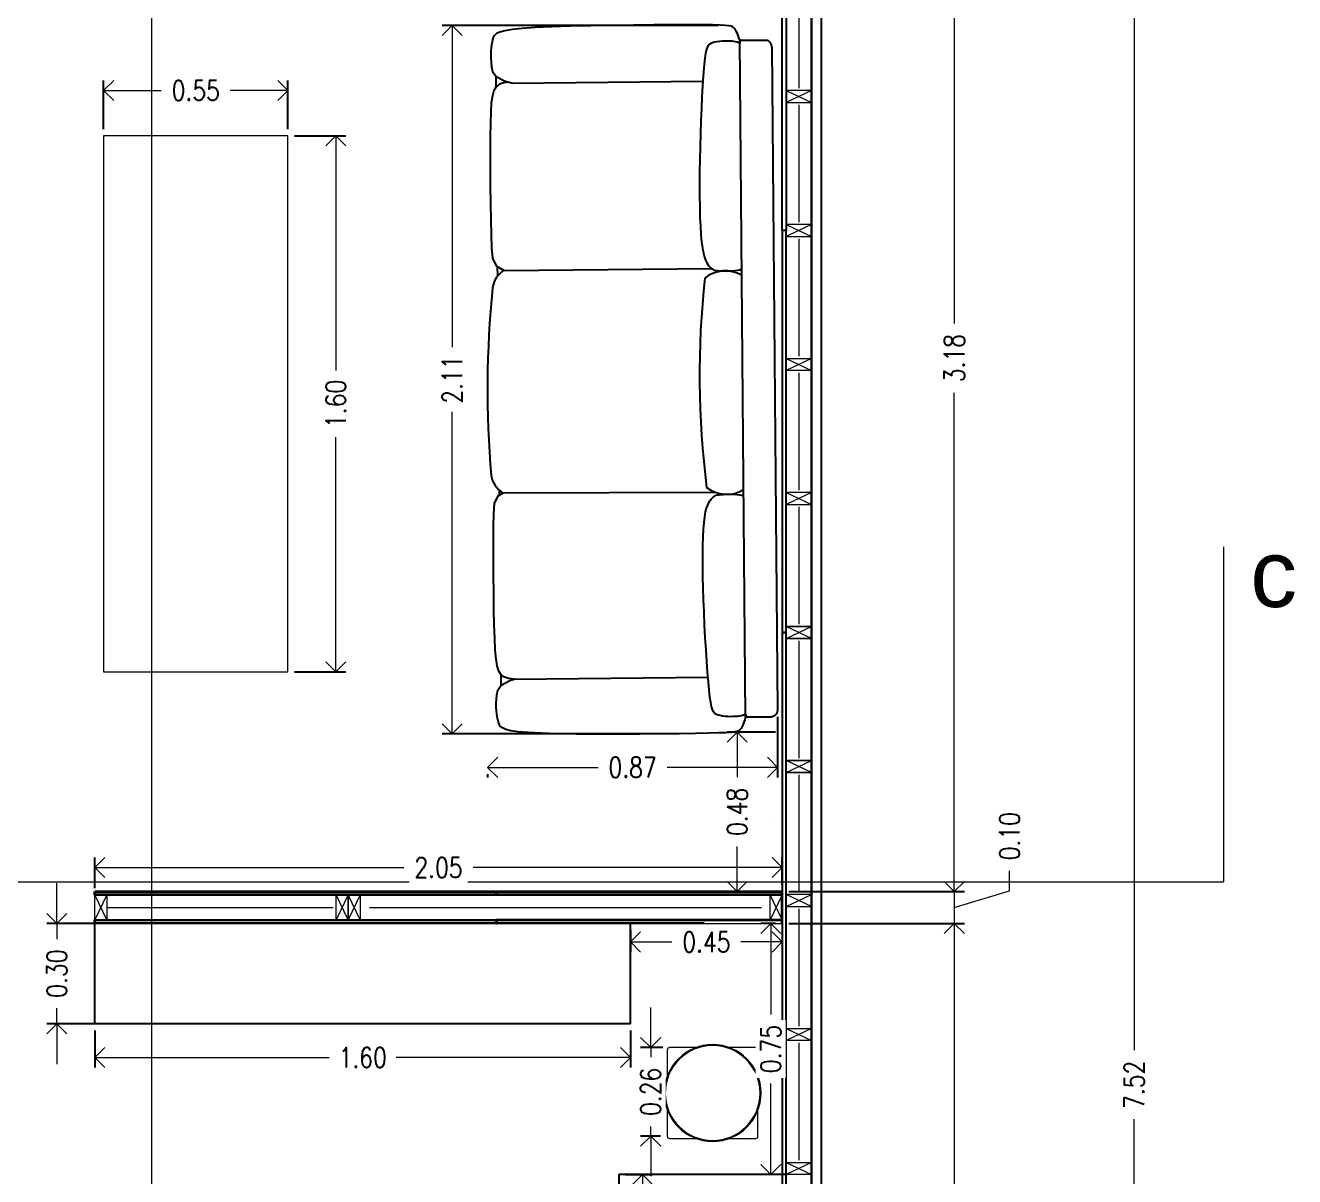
# Model space of a CAD drawing. Header units: inches. Extents: x -102.5 to -49.9, y 36.2 to 69.9.
# Drawn here: x -88.702 to -84.912, y 64.576 to 68.013 of the extents above; entities that cross this region are included whole.
import ezdxf

# ---------------------------------------------------------------- set-up
doc = ezdxf.new("R2010")
doc.units = ezdxf.units.IN
doc.header["$MEASUREMENT"] = 0
doc.layers.get('DEFPOINTS').update_dxf_attribs({"color": 210})
for name, color, linetype, lineweight in [('A-ANNO-DIMS', 3, 'Continuous', 18), ('A-DETL-MCUT', 4, 'Continuous', 25), ('A-ELEV-MBE1', 7, 'Continuous', 35), ('A-ELEV-MBE2', 4, 'Continuous', 25), ('A-FURN', 8, 'Continuous', 18), ('A-SECT-MCUT', 7, 'Continuous', 35), ('A-WALL-PATT', 8, 'Continuous', 18), ('A-WALL-STUD', 3, 'Continuous', 18), ('arredi', 7, 'Continuous', 20)]:
    doc.layers.add(name, color=color, linetype=linetype, lineweight=lineweight)
doc.styles.add('E-ROMANS', font='romans.shx', dxfattribs={"width": 0.8})
doc.styles.get("Standard").update_dxf_attribs({"font": 'Arial.ttf'})
doc.dimstyles.new('Fabio1', dxfattribs={"dimscale": 0.001, "dimtxt": 60, "dimasz": 60, "dimexe": 30, "dimexo": 20, "dimgap": 30, "dimtad": 0, "dimzin": 0, "dimdsep": 46, "dimtxsty": 'E-ROMANS', "dimblk": 'OPEN90', "dimcen": 90, "dimclrd": 3, "dimclre": 3, "dimclrt": 3, "dimadec": 0, "dimazin": 0, "dimtfac": 1, "dimtmove": 1, "dimatfit": 3, "dimldrblk": 'OPEN90', "dimfxl": 1, "dimtfill": 1, "dimtolj": 1, "dimtzin": 0, "dimlwd": -1, "dimarcsym": 0})

# ---------------------------------------------------------------- blocks, each defined once
blk = doc.blocks.new('A$C575A698E')
at = {"color": 7}
for p, q in [((-37.41, 30.15), (-37.41, 92.18)), ((28.98, 29.28), (29.29, 92.5)), ((-93.32, 33.13), (-93.41, 89.99)), ((84.64, 32.14), (84.47, 89.99)), ((-95.51, 28.14), (-92.02, 28.14)), ((-38.59, 28.14), (-35.67, 28.14)), ((28.15, 28.14), (29.65, 28.14)), ((83.07, 28.14), (86.56, 28.14))]:
    blk.add_line(p, q, dxfattribs=at)
for points in [[(-103.32, 110.7, 0.351951), (-105.5, 109.06)], [(94.38, 110.7, -0.351951), (96.56, 109.06)]]:
    blk.add_lwpolyline(points, format="xyb", dxfattribs=at)
for points in [[(-103.46, 110.7), (94.51, 110.7)], [(96.56, 109.06), (96.56, 101.09), (-105.5, 101.09)], [(-105.5, 101.87), (-105.5, 109.06)], [(96.56, 101.87), (96.56, 109.06)], [(-105.5, 101.09), (-106.29, 100.87), (-106.97, 100.64), (-107.56, 100.42), (-108.05, 100.2), (-108.47, 99.97), (-108.82, 99.74), (-109.11, 99.5), (-109.36, 99.26), (-109.56, 98.98), (-109.73, 98.57), (-109.87, 97.9), (-109.98, 96.83), (-110.07, 95.25), (-110.14, 93.02), (-110.2, 90.01), (-110.24, 86.11), (-110.27, 81.24), (-110.28, 75.6), (-110.28, 69.45), (-110.25, 63.05), (-110.19, 56.65), (-110.1, 50.51), (-109.97, 44.89), (-109.79, 40.05), (-109.56, 36.17), (-109.28, 33.21), (-108.95, 31.03), (-108.55, 29.49), (-108.1, 28.48), (-107.58, 27.87), (-106.99, 27.53), (-106.33, 27.32), (-105.61, 27.15), (-104.8, 27), (-103.92, 26.87), (-102.96, 26.78), (-101.91, 26.73), (-100.76, 26.73), (-99.53, 26.78), (-98.2, 26.9), (-96.78, 27.2), (-95.34, 28.26), (-93.95, 30.79), (-93.32, 33.13)], [(-104.65, 101.09), (-104.67, 101.06), (-104.72, 100.95), (-104.79, 100.78), (-104.88, 100.52), (-104.98, 100.19), (-105.08, 99.79), (-105.17, 99.3), (-105.24, 98.72), (-105.29, 98.07), (-105.31, 97.35), (-105.3, 96.59), (-105.27, 95.81), (-105.2, 95.04), (-105.1, 94.29), (-104.97, 93.59), (-104.8, 92.97), (-104.59, 92.43), (-104.28, 91.98), (-103.82, 91.6), (-103.16, 91.27), (-102.24, 90.99), (-101, 90.75), (-99.39, 90.52), (-97.36, 90.31), (-94.86, 90.1), (-91.96, 89.89), (-88.72, 89.68), (-85.21, 89.48), (-81.51, 89.3), (-77.69, 89.14), (-73.82, 88.99), (-69.97, 88.88), (-66.22, 88.79), (-62.59, 88.73), (-59.13, 88.71), (-55.86, 88.73), (-52.82, 88.78), (-50.04, 88.88), (-47.56, 89.02), (-45.4, 89.21), (-43.59, 89.45), (-42.1, 89.72), (-40.89, 90.03), (-39.93, 90.36), (-39.18, 90.7), (-38.61, 91.05), (-38.16, 91.39), (-37.82, 91.71), (-37.54, 92.01), (-37.32, 92.31), (-37.14, 92.62), (-37, 92.95), (-36.89, 93.34), (-36.82, 93.79), (-36.76, 94.32), (-36.72, 94.95), (-36.69, 95.7), (-36.67, 96.52), (-36.68, 97.4), (-36.71, 98.27), (-36.77, 99.11), (-36.88, 99.88), (-37.03, 100.54), (-37.23, 101.05)], [(95.71, 101.09), (95.73, 101.06), (95.78, 100.95), (95.85, 100.78), (95.94, 100.52), (96.04, 100.19), (96.13, 99.79), (96.22, 99.3), (96.29, 98.72), (96.34, 98.07), (96.36, 97.35), (96.36, 96.59), (96.32, 95.81), (96.26, 95.04), (96.16, 94.29), (96.03, 93.59), (95.86, 92.97), (95.64, 92.43), (95.33, 91.98), (94.88, 91.6), (94.21, 91.27), (93.29, 90.99), (92.06, 90.75), (90.45, 90.52), (88.41, 90.31), (85.92, 90.1), (83.02, 89.89), (79.79, 89.68), (76.31, 89.48), (72.65, 89.3), (68.9, 89.14), (65.12, 88.99), (61.4, 88.88), (57.8, 88.79), (54.35, 88.73), (51.08, 88.71), (48.02, 88.73), (45.19, 88.78), (42.6, 88.88), (40.3, 89.02), (38.29, 89.21), (36.6, 89.45), (35.2, 89.72), (34.06, 90.03), (33.15, 90.36), (32.43, 90.7), (31.86, 91.05), (31.43, 91.39), (31.08, 91.71), (30.81, 92.01), (30.58, 92.31), (30.4, 92.62), (30.26, 92.95), (30.16, 93.34), (30.08, 93.79), (30.02, 94.32), (29.98, 94.95), (29.95, 95.7), (29.94, 96.52), (29.94, 97.4), (29.97, 98.27), (30.04, 99.11), (30.14, 99.88), (30.29, 100.54), (30.49, 101.05)], [(96.56, 101.09), (97.35, 100.87), (98.03, 100.64), (98.61, 100.42), (99.11, 100.2), (99.53, 99.97), (99.88, 99.74), (100.17, 99.5), (100.41, 99.26), (100.62, 98.98), (100.79, 98.57), (100.93, 97.9), (101.04, 96.83), (101.13, 95.25), (101.2, 93.02), (101.25, 90.01), (101.29, 86.11), (101.32, 81.24), (101.34, 75.6), (101.33, 69.45), (101.31, 63.05), (101.25, 56.65), (101.16, 50.51), (101.03, 44.89), (100.85, 40.05), (100.62, 36.17), (100.34, 33.21), (100, 31.03), (99.61, 29.49), (99.15, 28.48), (98.63, 27.87), (98.05, 27.53), (97.39, 27.32), (96.66, 27.15), (95.86, 27), (94.98, 26.87), (94.01, 26.78), (92.96, 26.73), (91.82, 26.73), (90.59, 26.78), (89.25, 26.9), (87.83, 27.2), (86.39, 28.26), (85, 30.79), (84.64, 32.14)], [(-93.58, 32.14), (-93.4, 30.51), (-92.97, 29.24), (-92.24, 28.28), (-91.12, 27.57), (-89.55, 27.09), (-87.45, 26.76), (-84.75, 26.56), (-81.37, 26.44), (-77.29, 26.34), (-72.65, 26.28), (-67.66, 26.24), (-62.51, 26.22), (-57.39, 26.24), (-52.5, 26.28), (-48.04, 26.34), (-44.19, 26.44), (-41.11, 26.7), (-38.77, 27.84), (-37.41, 30.15)], [(84.64, 32.14), (84.45, 30.51), (84.03, 29.24), (83.29, 28.28), (82.18, 27.57), (80.6, 27.09), (78.5, 26.76), (75.8, 26.56), (72.42, 26.44), (68.34, 26.34), (63.71, 26.28), (58.72, 26.24), (53.57, 26.22), (48.45, 26.24), (43.56, 26.28), (39.09, 26.34), (35.25, 26.44), (32.17, 26.7), (29.82, 27.84), (28.98, 29.28)]]:
    blk.add_lwpolyline(points, dxfattribs=at)
for centre, radius, start, end in [((-104.62, 101.98), 0.889, 187.3549, 267.8922), ((-26.9, 96.1), 9.81, 149.3922, 218.0575), ((20.17, 96.1), 9.81, 321.9425, 30.6078), ((95.67, 101.98), 0.889, 272.1078, 352.6451), ((-3.37, 355.74), 267.51, 263.2896, 276.7104), ((-31.26, 33.72), 7.11, 210.1907, 262.5592), ((0.41, 325.75), 300.86, 263.7799, 274.4488), ((22.83, 32.86), 7.11, 277.4408, 329.8093)]:
    blk.add_arc(centre, radius, start, end, dxfattribs=at)
blk = doc.blocks.new('_Open90')
at = {"color": 0, "linetype": 'ByBlock', "lineweight": -2}
for p, q in [((0, 0), (-1, 0)), ((-0.5, 0.5), (0, 0)), ((0, 0), (-0.5, -0.5))]:
    blk.add_line(p, q, dxfattribs=at)
blk = doc.blocks.new('*D1245')
at = {"layer": 'A-ANNO-DIMS', "color": 3, "lineweight": -2, "transparency": 16777216}
for p, q in [((-88.4684, 67.7029), (-88.4684, 67.8483)), ((-87.9184, 67.7029), (-87.9184, 67.8483))]:
    blk.add_line(p, q, dxfattribs=at)
at = {"layer": 'A-ANNO-DIMS', "color": 3, "transparency": 16777216}
for p, q in [((-88.4084, 67.8183), (-88.2965, 67.8183)), ((-87.9784, 67.8183), (-88.0902, 67.8183))]:
    blk.add_line(p, q, dxfattribs=at)
at = {"layer": 'DEFPOINTS', "color": 0, "transparency": 16777216}
for p in [(-87.9184, 67.8183), (-88.4684, 67.6829), (-87.9184, 67.6829)]:
    blk.add_point(p, dxfattribs=at)
at = {"layer": 'A-ANNO-DIMS', "color": 3, "transparency": 16777216, "xscale": 0.06, "yscale": 0.06, "zscale": 0.06, "rotation": 180}
blk.add_blockref('_Open90', (-88.4684, 67.8183), dxfattribs=at)
at = {"layer": 'A-ANNO-DIMS', "color": 3, "transparency": 16777216, "xscale": 0.06, "yscale": 0.06, "zscale": 0.06}
blk.add_blockref('_Open90', (-87.9184, 67.8183), dxfattribs=at)
at = {"layer": 'A-ANNO-DIMS', "color": 3, "transparency": 16777216, "insert": (-88.1934, 67.8183), "char_height": 0.06, "attachment_point": 5, "style": 'E-ROMANS', "bg_fill": 3, "box_fill_scale": 1.25, "bg_fill_color": 256, "bg_fill_true_color": 13158600, "bg_fill_transparency": 0}
blk.add_mtext('\\A1;0.55', dxfattribs=at)
blk = doc.blocks.new('*D1246')
at = {"layer": 'A-ANNO-DIMS', "color": 3, "lineweight": -2, "transparency": 16777216}
for p, q in [((-87.8984, 67.6829), (-87.7451, 67.6829)), ((-87.8984, 66.0829), (-87.7451, 66.0829))]:
    blk.add_line(p, q, dxfattribs=at)
at = {"layer": 'A-ANNO-DIMS', "color": 3, "transparency": 16777216}
for p, q in [((-87.7751, 67.6229), (-87.7751, 66.9827)), ((-87.7751, 66.1429), (-87.7751, 66.7832))]:
    blk.add_line(p, q, dxfattribs=at)
at = {"layer": 'DEFPOINTS', "color": 0, "transparency": 16777216}
for p in [(-87.9184, 67.6829), (-87.9184, 66.0829), (-87.7751, 66.0829)]:
    blk.add_point(p, dxfattribs=at)
at = {"layer": 'A-ANNO-DIMS', "color": 3, "transparency": 16777216, "xscale": 0.06, "yscale": 0.06, "zscale": 0.06}
for p, rotation in [((-87.7751, 67.6829), 90), ((-87.7751, 66.0829), 270)]:
    blk.add_blockref('_Open90', p, dxfattribs=dict(at, rotation=rotation))
at = {"layer": 'A-ANNO-DIMS', "color": 3, "transparency": 16777216, "insert": (-87.7751, 66.8829), "char_height": 0.06, "attachment_point": 5, "rotation": 90, "style": 'E-ROMANS', "bg_fill": 3, "box_fill_scale": 1.25, "bg_fill_color": 256, "bg_fill_true_color": 13158600, "bg_fill_transparency": 0}
blk.add_mtext('\\A1;1.60', dxfattribs=at)
blk = doc.blocks.new('*D1240')
at = {"layer": 'A-ANNO-DIMS', "color": 3, "lineweight": -2, "transparency": 16777216}
for p, q in [((-86.6321, 68.0126), (-87.4578, 68.0126)), ((-86.7701, 65.8983), (-87.4578, 65.8983))]:
    blk.add_line(p, q, dxfattribs=at)
at = {"layer": 'A-ANNO-DIMS', "color": 3, "transparency": 16777216}
for p, q in [((-87.4278, 67.9526), (-87.4278, 67.0517)), ((-87.4278, 65.9583), (-87.4278, 66.8592))]:
    blk.add_line(p, q, dxfattribs=at)
at = {"layer": 'DEFPOINTS', "color": 0, "transparency": 16777216}
for p in [(-86.6121, 68.0126), (-87.4278, 65.8983), (-86.7501, 65.8983)]:
    blk.add_point(p, dxfattribs=at)
at = {"layer": 'A-ANNO-DIMS', "color": 3, "transparency": 16777216, "xscale": 0.06, "yscale": 0.06, "zscale": 0.06}
for p, rotation in [((-87.4278, 68.0126), 90), ((-87.4278, 65.8983), 270)]:
    blk.add_blockref('_Open90', p, dxfattribs=dict(at, rotation=rotation))
at = {"layer": 'A-ANNO-DIMS', "color": 3, "transparency": 16777216, "insert": (-87.4278, 66.9554), "char_height": 0.06, "attachment_point": 5, "rotation": 90, "style": 'E-ROMANS', "bg_fill": 3, "box_fill_scale": 1.25, "bg_fill_color": 256, "bg_fill_true_color": 13158600, "bg_fill_transparency": 0}
blk.add_mtext('\\A1;2.11', dxfattribs=at)
blk = doc.blocks.new('*D1241')
at = {"layer": 'A-ANNO-DIMS', "color": 3, "lineweight": -2, "transparency": 16777216}
for p, q in [((-86.4561, 65.9489), (-86.4561, 65.7679)), ((-87.3219, 65.7779), (-87.3219, 65.7679))]:
    blk.add_line(p, q, dxfattribs=at)
at = {"layer": 'A-ANNO-DIMS', "color": 3, "transparency": 16777216}
for p, q in [((-87.2619, 65.7979), (-86.9922, 65.7979)), ((-86.5161, 65.7979), (-86.7859, 65.7979))]:
    blk.add_line(p, q, dxfattribs=at)
at = {"layer": 'DEFPOINTS', "color": 0, "transparency": 16777216}
for p in [(-86.4561, 65.9689), (-87.3219, 65.7979), (-87.3219, 65.7979)]:
    blk.add_point(p, dxfattribs=at)
at = {"layer": 'A-ANNO-DIMS', "color": 3, "transparency": 16777216, "xscale": 0.06, "yscale": 0.06, "zscale": 0.06, "rotation": 180}
blk.add_blockref('_Open90', (-87.3219, 65.7979), dxfattribs=at)
at = {"layer": 'A-ANNO-DIMS', "color": 3, "transparency": 16777216, "xscale": 0.06, "yscale": 0.06, "zscale": 0.06}
blk.add_blockref('_Open90', (-86.4561, 65.7979), dxfattribs=at)
at = {"layer": 'A-ANNO-DIMS', "color": 3, "transparency": 16777216, "insert": (-86.889, 65.7979), "char_height": 0.06, "attachment_point": 5, "style": 'E-ROMANS', "bg_fill": 3, "box_fill_scale": 1.25, "bg_fill_color": 256, "bg_fill_true_color": 13158600, "bg_fill_transparency": 0}
blk.add_mtext('\\A1;0.87', dxfattribs=at)
blk = doc.blocks.new('*D1242')
at = {"layer": 'A-ANNO-DIMS', "color": 3, "lineweight": -2, "transparency": 16777216}
for p, q in [((-88.495, 65.4373), (-88.495, 65.5288)), ((-86.4423, 65.4474), (-86.4423, 65.5288))]:
    blk.add_line(p, q, dxfattribs=at)
at = {"layer": 'A-ANNO-DIMS', "color": 3, "transparency": 16777216}
for p, q in [((-88.435, 65.4988), (-87.5718, 65.4988)), ((-86.5023, 65.4988), (-87.3655, 65.4988))]:
    blk.add_line(p, q, dxfattribs=at)
at = {"layer": 'DEFPOINTS', "color": 0, "transparency": 16777216}
for p in [(-88.495, 65.4988), (-88.495, 65.4173), (-86.4423, 65.4274)]:
    blk.add_point(p, dxfattribs=at)
at = {"layer": 'A-ANNO-DIMS', "color": 3, "transparency": 16777216, "xscale": 0.06, "yscale": 0.06, "zscale": 0.06, "rotation": 180}
blk.add_blockref('_Open90', (-88.495, 65.4988), dxfattribs=at)
at = {"layer": 'A-ANNO-DIMS', "color": 3, "transparency": 16777216, "xscale": 0.06, "yscale": 0.06, "zscale": 0.06}
blk.add_blockref('_Open90', (-86.4423, 65.4988), dxfattribs=at)
at = {"layer": 'A-ANNO-DIMS', "color": 3, "transparency": 16777216, "insert": (-87.4686, 65.4988), "char_height": 0.06, "attachment_point": 5, "style": 'E-ROMANS', "bg_fill": 3, "box_fill_scale": 1.25, "bg_fill_color": 256, "bg_fill_true_color": 13158600, "bg_fill_transparency": 0}
blk.add_mtext('\\A1;2.05', dxfattribs=at)
blk = doc.blocks.new('*D1231')
at = {"layer": 'A-ANNO-DIMS', "color": 3, "lineweight": -2, "transparency": 16777216}
for p, q in [((-86.4623, 65.9028), (-86.6068, 65.9028)), ((-86.4623, 65.4274), (-86.6068, 65.4274))]:
    blk.add_line(p, q, dxfattribs=at)
at = {"layer": 'A-ANNO-DIMS', "color": 3, "transparency": 16777216}
for p, q in [((-86.5768, 65.8428), (-86.5768, 65.7682)), ((-86.5768, 65.4874), (-86.5768, 65.5619))]:
    blk.add_line(p, q, dxfattribs=at)
at = {"layer": 'DEFPOINTS', "color": 0, "transparency": 16777216}
for p in [(-86.5768, 65.9028), (-86.4423, 65.9028), (-86.4423, 65.4274)]:
    blk.add_point(p, dxfattribs=at)
at = {"layer": 'A-ANNO-DIMS', "color": 3, "transparency": 16777216, "xscale": 0.06, "yscale": 0.06, "zscale": 0.06}
for p, rotation in [((-86.5768, 65.9028), 90), ((-86.5768, 65.4274), 270)]:
    blk.add_blockref('_Open90', p, dxfattribs=dict(at, rotation=rotation))
at = {"layer": 'A-ANNO-DIMS', "color": 3, "transparency": 16777216, "insert": (-86.5768, 65.6651), "char_height": 0.06, "attachment_point": 5, "rotation": 90, "style": 'E-ROMANS', "bg_fill": 3, "box_fill_scale": 1.25, "bg_fill_color": 256, "bg_fill_true_color": 13158600, "bg_fill_transparency": 0}
blk.add_mtext('\\A1;0.48', dxfattribs=at)
blk = doc.blocks.new('*D1232')
at = {"layer": 'A-ANNO-DIMS', "color": 3, "transparency": 16777216}
for p, q in [((-88.6081, 65.3922), (-88.6081, 65.4522)), ((-88.6081, 65.3322), (-88.6081, 65.2853)), ((-88.6081, 65.0321), (-88.6081, 65.079)), ((-88.6081, 64.9721), (-88.6081, 64.9121))]:
    blk.add_line(p, q, dxfattribs=at)
at = {"layer": 'A-ANNO-DIMS', "color": 3, "lineweight": -2, "transparency": 16777216}
for p, q in [((-86.915, 65.3322), (-88.6381, 65.3322)), ((-86.915, 65.0321), (-88.6381, 65.0321))]:
    blk.add_line(p, q, dxfattribs=at)
at = {"layer": 'DEFPOINTS', "color": 0, "transparency": 16777216}
for p in [(-86.895, 65.3322), (-88.6081, 65.0321), (-86.895, 65.0321)]:
    blk.add_point(p, dxfattribs=at)
at = {"layer": 'A-ANNO-DIMS', "color": 3, "transparency": 16777216, "xscale": 0.06, "yscale": 0.06, "zscale": 0.06}
for p, rotation in [((-88.6081, 65.3322), 270), ((-88.6081, 65.0321), 90)]:
    blk.add_blockref('_Open90', p, dxfattribs=dict(at, rotation=rotation))
at = {"layer": 'A-ANNO-DIMS', "color": 3, "transparency": 16777216, "insert": (-88.6081, 65.1822), "char_height": 0.06, "attachment_point": 5, "rotation": 90, "style": 'E-ROMANS', "bg_fill": 3, "box_fill_scale": 1.25, "bg_fill_color": 256, "bg_fill_true_color": 13158600, "bg_fill_transparency": 0}
blk.add_mtext('\\A1;0.30', dxfattribs=at)
blk = doc.blocks.new('*D1233')
at = {"layer": 'A-ANNO-DIMS', "color": 3, "lineweight": -2, "transparency": 16777216}
for p, q in [((-88.495, 65.0121), (-88.495, 64.9018)), ((-86.895, 65.0121), (-86.895, 64.9018))]:
    blk.add_line(p, q, dxfattribs=at)
at = {"layer": 'A-ANNO-DIMS', "color": 3, "transparency": 16777216}
for p, q in [((-88.435, 64.9318), (-87.7947, 64.9318)), ((-86.955, 64.9318), (-87.5953, 64.9318))]:
    blk.add_line(p, q, dxfattribs=at)
at = {"layer": 'DEFPOINTS', "color": 0, "transparency": 16777216}
for p in [(-88.495, 65.0321), (-86.895, 65.0321), (-86.895, 64.9318)]:
    blk.add_point(p, dxfattribs=at)
at = {"layer": 'A-ANNO-DIMS', "color": 3, "transparency": 16777216, "xscale": 0.06, "yscale": 0.06, "zscale": 0.06, "rotation": 180}
blk.add_blockref('_Open90', (-88.495, 64.9318), dxfattribs=at)
at = {"layer": 'A-ANNO-DIMS', "color": 3, "transparency": 16777216, "xscale": 0.06, "yscale": 0.06, "zscale": 0.06}
blk.add_blockref('_Open90', (-86.895, 64.9318), dxfattribs=at)
at = {"layer": 'A-ANNO-DIMS', "color": 3, "transparency": 16777216, "insert": (-87.695, 64.9318), "char_height": 0.06, "attachment_point": 5, "style": 'E-ROMANS', "bg_fill": 3, "box_fill_scale": 1.25, "bg_fill_color": 256, "bg_fill_true_color": 13158600, "bg_fill_transparency": 0}
blk.add_mtext('\\A1;1.60', dxfattribs=at)
blk = doc.blocks.new('*D1234')
at = {"layer": 'A-ANNO-DIMS', "color": 3, "lineweight": -2, "transparency": 16777216}
for p, q in [((-86.895, 65.3122), (-86.895, 65.2467)), ((-86.4423, 65.3121), (-86.4423, 65.2467))]:
    blk.add_line(p, q, dxfattribs=at)
at = {"layer": 'A-ANNO-DIMS', "color": 3, "transparency": 16777216}
for p, q in [((-86.835, 65.2767), (-86.7718, 65.2767)), ((-86.5023, 65.2767), (-86.5655, 65.2767))]:
    blk.add_line(p, q, dxfattribs=at)
at = {"layer": 'DEFPOINTS', "color": 0, "transparency": 16777216}
for p in [(-86.895, 65.3322), (-86.4423, 65.3321), (-86.4423, 65.2767)]:
    blk.add_point(p, dxfattribs=at)
at = {"layer": 'A-ANNO-DIMS', "color": 3, "transparency": 16777216, "xscale": 0.06, "yscale": 0.06, "zscale": 0.06, "rotation": 180}
blk.add_blockref('_Open90', (-86.895, 65.2767), dxfattribs=at)
at = {"layer": 'A-ANNO-DIMS', "color": 3, "transparency": 16777216, "xscale": 0.06, "yscale": 0.06, "zscale": 0.06}
blk.add_blockref('_Open90', (-86.4423, 65.2767), dxfattribs=at)
at = {"layer": 'A-ANNO-DIMS', "color": 3, "transparency": 16777216, "insert": (-86.6686, 65.2767), "char_height": 0.06, "attachment_point": 5, "style": 'E-ROMANS', "bg_fill": 3, "box_fill_scale": 1.25, "bg_fill_color": 256, "bg_fill_true_color": 13158600, "bg_fill_transparency": 0}
blk.add_mtext('\\A1;0.45', dxfattribs=at)
blk = doc.blocks.new('*D1235')
at = {"layer": 'A-ANNO-DIMS', "color": 3, "lineweight": -2, "transparency": 16777216}
for p, q in [((-86.4623, 65.3321), (-86.5066, 65.3321)), ((-86.4503, 64.5825), (-86.5066, 64.5825))]:
    blk.add_line(p, q, dxfattribs=at)
at = {"layer": 'A-ANNO-DIMS', "color": 3, "transparency": 16777216}
for p, q in [((-86.4766, 65.2721), (-86.4766, 65.0605)), ((-86.4766, 64.6425), (-86.4766, 64.8542))]:
    blk.add_line(p, q, dxfattribs=at)
at = {"layer": 'DEFPOINTS', "color": 0, "transparency": 16777216}
for p in [(-86.4423, 65.3321), (-86.4766, 64.5825), (-86.4303, 64.5825)]:
    blk.add_point(p, dxfattribs=at)
at = {"layer": 'A-ANNO-DIMS', "color": 3, "transparency": 16777216, "xscale": 0.06, "yscale": 0.06, "zscale": 0.06}
for p, rotation in [((-86.4766, 65.3321), 90), ((-86.4766, 64.5825), 270)]:
    blk.add_blockref('_Open90', p, dxfattribs=dict(at, rotation=rotation))
at = {"layer": 'A-ANNO-DIMS', "color": 3, "transparency": 16777216, "insert": (-86.4766, 64.9573), "char_height": 0.06, "attachment_point": 5, "rotation": 90, "style": 'E-ROMANS', "bg_fill": 3, "box_fill_scale": 1.25, "bg_fill_color": 256, "bg_fill_true_color": 13158600, "bg_fill_transparency": 0}
blk.add_mtext('\\A1;0.75', dxfattribs=at)
blk = doc.blocks.new('*D1236')
at = {"layer": 'A-ANNO-DIMS', "color": 3, "transparency": 16777216}
for p, q in [((-86.835, 65.0214), (-86.835, 65.0814)), ((-86.835, 64.9614), (-86.835, 64.9325)), ((-86.835, 64.6973), (-86.835, 64.7262)), ((-86.835, 64.6373), (-86.835, 64.5773))]:
    blk.add_line(p, q, dxfattribs=at)
at = {"layer": 'A-ANNO-DIMS', "color": 3, "lineweight": -2, "transparency": 16777216}
for p, q in [((-86.7986, 64.9614), (-86.865, 64.9614)), ((-86.8054, 64.6973), (-86.865, 64.6973))]:
    blk.add_line(p, q, dxfattribs=at)
at = {"layer": 'DEFPOINTS', "color": 0, "transparency": 16777216}
for p in [(-86.7786, 64.9614), (-86.835, 64.6973), (-86.7854, 64.6973)]:
    blk.add_point(p, dxfattribs=at)
at = {"layer": 'A-ANNO-DIMS', "color": 3, "transparency": 16777216, "xscale": 0.06, "yscale": 0.06, "zscale": 0.06}
for p, rotation in [((-86.835, 64.9614), 270), ((-86.835, 64.6973), 90)]:
    blk.add_blockref('_Open90', p, dxfattribs=dict(at, rotation=rotation))
at = {"layer": 'A-ANNO-DIMS', "color": 3, "transparency": 16777216, "insert": (-86.835, 64.8293), "char_height": 0.06, "attachment_point": 5, "rotation": 90, "style": 'E-ROMANS', "bg_fill": 3, "box_fill_scale": 1.25, "bg_fill_color": 256, "bg_fill_true_color": 13158600, "bg_fill_transparency": 0}
blk.add_mtext('\\A1;0.26', dxfattribs=at)
blk = doc.blocks.new('*D1222')
at = {"layer": 'A-ANNO-DIMS', "color": 3, "lineweight": -2, "transparency": 16777216}
for p, q in [((-86.9103, 64.5825), (-86.8294, 64.5825)), ((-86.9103, 63.5325), (-86.8294, 63.5325))]:
    blk.add_line(p, q, dxfattribs=at)
at = {"layer": 'A-ANNO-DIMS', "color": 3, "transparency": 16777216}
for p, q in [((-86.8594, 64.5225), (-86.8594, 64.1572)), ((-86.8594, 63.5925), (-86.8594, 63.9578))]:
    blk.add_line(p, q, dxfattribs=at)
at = {"layer": 'DEFPOINTS', "color": 0, "transparency": 16777216}
for p in [(-86.9303, 64.5825), (-86.9303, 63.5325), (-86.8594, 63.5325)]:
    blk.add_point(p, dxfattribs=at)
at = {"layer": 'A-ANNO-DIMS', "color": 3, "transparency": 16777216, "xscale": 0.06, "yscale": 0.06, "zscale": 0.06}
for p, rotation in [((-86.8594, 64.5825), 90), ((-86.8594, 63.5325), 270)]:
    blk.add_blockref('_Open90', p, dxfattribs=dict(at, rotation=rotation))
at = {"layer": 'A-ANNO-DIMS', "color": 3, "transparency": 16777216, "insert": (-86.8594, 64.0575), "char_height": 0.06, "attachment_point": 5, "rotation": 90, "style": 'E-ROMANS', "bg_fill": 3, "box_fill_scale": 1.25, "bg_fill_color": 256, "bg_fill_true_color": 13158600, "bg_fill_transparency": 0}
blk.add_mtext('\\A1;1.05', dxfattribs=at)
blk = doc.blocks.new('*D1178')
at = {"layer": 'A-ANNO-DIMS', "color": 3, "lineweight": -2, "transparency": 16777216}
for p, q in [((-86.4223, 65.3321), (-85.8984, 65.3321)), ((-86.4223, 61.0895), (-85.8984, 61.0895))]:
    blk.add_line(p, q, dxfattribs=at)
at = {"layer": 'A-ANNO-DIMS', "color": 3, "transparency": 16777216}
for p, q in [((-85.9284, 65.2721), (-85.9284, 63.3151)), ((-85.9284, 61.1495), (-85.9284, 63.1065))]:
    blk.add_line(p, q, dxfattribs=at)
at = {"layer": 'DEFPOINTS', "color": 0, "transparency": 16777216}
for p in [(-86.4423, 65.3321), (-86.4423, 61.0895), (-85.9284, 61.0895)]:
    blk.add_point(p, dxfattribs=at)
at = {"layer": 'A-ANNO-DIMS', "color": 3, "transparency": 16777216, "xscale": 0.06, "yscale": 0.06, "zscale": 0.06}
for p, rotation in [((-85.9284, 65.3321), 90), ((-85.9284, 61.0895), 270)]:
    blk.add_blockref('_Open90', p, dxfattribs=dict(at, rotation=rotation))
at = {"layer": 'A-ANNO-DIMS', "color": 3, "transparency": 16777216, "insert": (-85.9284, 63.2108), "char_height": 0.06, "attachment_point": 5, "rotation": 90, "style": 'E-ROMANS', "bg_fill": 3, "box_fill_scale": 1.25, "bg_fill_color": 256, "bg_fill_true_color": 13158600, "bg_fill_transparency": 0}
blk.add_mtext('\\A1;4.24', dxfattribs=at)
blk = doc.blocks.new('*D1179')
at = {"layer": 'A-ANNO-DIMS', "color": 3, "transparency": 16777216}
for p, q in [((-85.9284, 65.4874), (-85.9284, 65.5474)), ((-85.7634, 65.4292), (-85.7634, 65.4892)), ((-85.9284, 65.3797), (-85.7634, 65.4292)), ((-85.9284, 65.4274), (-85.9284, 65.3321)), ((-85.9284, 65.4274), (-85.9284, 65.3321)), ((-85.9284, 65.2721), (-85.9284, 65.2121))]:
    blk.add_line(p, q, dxfattribs=at)
at = {"layer": 'A-ANNO-DIMS', "color": 3, "lineweight": -2, "transparency": 16777216}
for p, q in [((-86.4223, 65.4274), (-85.8984, 65.4274)), ((-86.4223, 65.3321), (-85.8984, 65.3321))]:
    blk.add_line(p, q, dxfattribs=at)
at = {"layer": 'DEFPOINTS', "color": 0, "transparency": 16777216}
for p in [(-86.4423, 65.4274), (-86.4423, 65.3321), (-85.9284, 65.3321)]:
    blk.add_point(p, dxfattribs=at)
at = {"layer": 'A-ANNO-DIMS', "color": 3, "transparency": 16777216, "xscale": 0.06, "yscale": 0.06, "zscale": 0.06}
for p, rotation in [((-85.9284, 65.4274), 270), ((-85.9284, 65.3321), 90)]:
    blk.add_blockref('_Open90', p, dxfattribs=dict(at, rotation=rotation))
at = {"layer": 'A-ANNO-DIMS', "color": 3, "transparency": 16777216, "insert": (-85.7634, 65.5924), "char_height": 0.06, "attachment_point": 5, "rotation": 90, "style": 'E-ROMANS', "bg_fill": 3, "box_fill_scale": 1.25, "bg_fill_color": 256, "bg_fill_true_color": 13158600, "bg_fill_transparency": 0}
blk.add_mtext('\\A1;0.10', dxfattribs=at)
blk = doc.blocks.new('*D1180')
at = {"layer": 'A-ANNO-DIMS', "color": 3, "lineweight": -2, "transparency": 16777216}
for p, q in [((-86.3353, 68.6116), (-85.8984, 68.6116)), ((-86.3052, 65.4274), (-85.8984, 65.4274))]:
    blk.add_line(p, q, dxfattribs=at)
at = {"layer": 'A-ANNO-DIMS', "color": 3, "transparency": 16777216}
for p, q in [((-85.9284, 68.5516), (-85.9284, 67.1226)), ((-85.9284, 65.4874), (-85.9284, 66.9163))]:
    blk.add_line(p, q, dxfattribs=at)
at = {"layer": 'DEFPOINTS', "color": 0, "transparency": 16777216}
for p in [(-86.3553, 68.6116), (-86.3252, 65.4274), (-85.9284, 65.4274)]:
    blk.add_point(p, dxfattribs=at)
at = {"layer": 'A-ANNO-DIMS', "color": 3, "transparency": 16777216, "xscale": 0.06, "yscale": 0.06, "zscale": 0.06}
for p, rotation in [((-85.9284, 68.6116), 90), ((-85.9284, 65.4274), 270)]:
    blk.add_blockref('_Open90', p, dxfattribs=dict(at, rotation=rotation))
at = {"layer": 'A-ANNO-DIMS', "color": 3, "transparency": 16777216, "insert": (-85.9284, 67.0195), "char_height": 0.06, "attachment_point": 5, "rotation": 90, "style": 'E-ROMANS', "bg_fill": 3, "box_fill_scale": 1.25, "bg_fill_color": 256, "bg_fill_true_color": 13158600, "bg_fill_transparency": 0}
blk.add_mtext('\\A1;3.18', dxfattribs=at)
blk = doc.blocks.new('*D1176')
at = {"layer": 'A-ANNO-DIMS', "color": 3, "lineweight": -2, "transparency": 16777216}
for p, q in [((-85.8784, 68.6116), (-85.3613, 68.6116)), ((-85.8784, 61.0895), (-85.3613, 61.0895))]:
    blk.add_line(p, q, dxfattribs=at)
at = {"layer": 'A-ANNO-DIMS', "color": 3, "transparency": 16777216}
for p, q in [((-85.3913, 68.5516), (-85.3913, 64.9537)), ((-85.3913, 61.1495), (-85.3913, 64.7474))]:
    blk.add_line(p, q, dxfattribs=at)
at = {"layer": 'DEFPOINTS', "color": 0, "transparency": 16777216}
for p in [(-85.8984, 68.6116), (-85.8984, 61.0895), (-85.3913, 61.0895)]:
    blk.add_point(p, dxfattribs=at)
at = {"layer": 'A-ANNO-DIMS', "color": 3, "transparency": 16777216, "xscale": 0.06, "yscale": 0.06, "zscale": 0.06}
for p, rotation in [((-85.3913, 68.6116), 90), ((-85.3913, 61.0895), 270)]:
    blk.add_blockref('_Open90', p, dxfattribs=dict(at, rotation=rotation))
at = {"layer": 'A-ANNO-DIMS', "color": 3, "transparency": 16777216, "insert": (-85.3913, 64.8505), "char_height": 0.06, "attachment_point": 5, "rotation": 90, "style": 'E-ROMANS', "bg_fill": 3, "box_fill_scale": 1.25, "bg_fill_color": 256, "bg_fill_true_color": 13158600, "bg_fill_transparency": 0}
blk.add_mtext('\\A1;7.52', dxfattribs=at)
blk = doc.blocks.new('*D1160')
at = {"layer": 'A-ANNO-DIMS', "color": 3, "lineweight": -2, "transparency": 16777216}
for p, q in [((-92.6352, 68.5915), (-92.6352, 60.7622)), ((-86.3553, 68.5916), (-86.3553, 60.7622))]:
    blk.add_line(p, q, dxfattribs=at)
at = {"layer": 'A-ANNO-DIMS', "color": 3, "transparency": 16777216}
for p, q in [((-92.5752, 60.7922), (-89.5972, 60.7922)), ((-86.4153, 60.7922), (-89.3932, 60.7922))]:
    blk.add_line(p, q, dxfattribs=at)
at = {"layer": 'DEFPOINTS', "color": 0, "transparency": 16777216}
for p in [(-92.6352, 68.6115), (-86.3553, 68.6116), (-86.3553, 60.7922)]:
    blk.add_point(p, dxfattribs=at)
at = {"layer": 'A-ANNO-DIMS', "color": 3, "transparency": 16777216, "xscale": 0.06, "yscale": 0.06, "zscale": 0.06, "rotation": 180}
blk.add_blockref('_Open90', (-92.6352, 60.7922), dxfattribs=at)
at = {"layer": 'A-ANNO-DIMS', "color": 3, "transparency": 16777216, "xscale": 0.06, "yscale": 0.06, "zscale": 0.06}
blk.add_blockref('_Open90', (-86.3553, 60.7922), dxfattribs=at)
at = {"layer": 'A-ANNO-DIMS', "color": 3, "transparency": 16777216, "insert": (-89.4952, 60.7922), "char_height": 0.06, "attachment_point": 5, "style": 'E-ROMANS', "bg_fill": 3, "box_fill_scale": 1.25, "bg_fill_color": 256, "bg_fill_true_color": 13158600, "bg_fill_transparency": 0}
blk.add_mtext('\\A1;6.28', dxfattribs=at)

msp = doc.modelspace()

# ---------------------------------------------------------------- linework, layer by layer
for p, q in [((-88.495, 65.0321), (-88.495, 65.3321)), ((-86.895, 65.0321), (-86.895, 65.3322)), ((-86.4423, 65.3321), (-86.4423, 65.0321)), ((-86.895, 65.0321), (-88.495, 65.0321)), ((-86.4303, 64.5825), (-86.9303, 64.5825)), ((-86.9303, 64.5825), (-86.9303, 63.5325))]:
    msp.add_line(p, q)
at = {"layer": 'A-DETL-MCUT'}
for points in [[(-86.4423, 67.4005), (-86.4423, 68.6005), (-86.4303, 68.6005), (-86.4303, 67.4005)], [(-86.4303, 66.2005), (-86.4303, 67.4005), (-86.4423, 67.4005), (-86.4423, 66.2005)], [(-86.4303, 65.0005), (-86.4303, 66.2005), (-86.4423, 66.2005), (-86.4423, 65.0005)], [(-86.4303, 63.8005), (-86.4303, 65.0005), (-86.4423, 65.0005), (-86.4423, 63.8005)]]:
    msp.add_lwpolyline(points, close=True, dxfattribs=at)
at = {"layer": 'A-ELEV-MBE1'}
for q in [(-86.4423, 65.4274), (-86.4423, 65.3321), (-86.4423, 65.3321)]:
    msp.add_line((-86.4423, 65.3321), q, dxfattribs=at)
at = {"layer": 'A-ELEV-MBE2'}
for p, q in [((-86.3252, 61.1005), (-86.3252, 68.6116)), ((-86.3552, 61.1485), (-86.3553, 68.5525)), ((-86.3252, 61.1485), (-86.3252, 68.5525))]:
    msp.add_line(p, q, dxfattribs=at)
at = {"layer": 'A-FURN'}
msp.add_line((-87.775, 65.3323), (-86.4423, 65.3321), dxfattribs=at)
at = {"layer": 'A-SECT-MCUT'}
for points in [[(-88.495, 65.4273), (-87.295, 65.4273), (-87.295, 65.4173), (-88.495, 65.4173)], [(-88.495, 65.3424), (-87.295, 65.3423), (-87.295, 65.3323), (-88.495, 65.3324)]]:
    msp.add_lwpolyline(points, close=True, dxfattribs=at)
for points in [[(-86.4423, 65.4174), (-87.295, 65.4174), (-87.295, 65.4274), (-86.4423, 65.4274)], [(-86.675, 65.3324), (-87.295, 65.3323), (-87.295, 65.3424), (-86.4423, 65.3424)]]:
    msp.add_lwpolyline(points, dxfattribs=at)
at = {"layer": 'A-WALL-PATT', "ltscale": 0.1}
for p, q in [((-86.3927, 68.1755), (-86.3927, 67.8255)), ((-86.3927, 67.7755), (-86.3928, 67.4255)), ((-86.3928, 67.3755), (-86.3928, 67.0255)), ((-86.3928, 66.9755), (-86.3928, 66.6255)), ((-86.3928, 66.5755), (-86.3928, 66.2255)), ((-86.3928, 66.1755), (-86.3928, 65.8255)), ((-86.3928, 65.7755), (-86.3928, 65.4254)), ((-88.459, 65.3799), (-87.7828, 65.3799)), ((-87.6749, 65.3799), (-86.5043, 65.3799)), ((-86.3928, 65.3754), (-86.3928, 65.0255)), ((-86.3927, 64.9755), (-86.3928, 64.6255))]:
    msp.add_line(p, q, dxfattribs=at)
at = {"layer": 'A-WALL-STUD'}
for p, q in [((-86.3553, 67.8185), (-86.4303, 67.7825)), ((-86.4303, 67.8185), (-86.3553, 67.7825)), ((-86.3552, 67.8185), (-86.4302, 67.7825)), ((-86.4302, 67.8185), (-86.3552, 67.7825)), ((-86.3553, 67.4185), (-86.4303, 67.3825)), ((-86.4303, 67.4185), (-86.3553, 67.3825)), ((-86.4303, 67.0185), (-86.3553, 66.9825)), ((-86.3553, 67.0185), (-86.4303, 66.9825)), ((-86.3553, 66.6185), (-86.4303, 66.5825)), ((-86.4303, 66.6185), (-86.3553, 66.5825)), ((-86.3553, 66.1825), (-86.4303, 66.2185)), ((-86.4303, 66.1825), (-86.3553, 66.2185)), ((-86.4303, 66.1825), (-86.3553, 66.2185)), ((-86.3553, 66.1825), (-86.4303, 66.2185)), ((-86.3553, 65.7825), (-86.4303, 65.8185)), ((-86.4303, 65.7825), (-86.3553, 65.8185)), ((-86.4303, 65.7825), (-86.3553, 65.8185)), ((-86.3553, 65.7825), (-86.4303, 65.8185)), ((-88.459, 65.4174), (-88.495, 65.3424)), ((-88.459, 65.3424), (-88.495, 65.4174)), ((-87.7384, 65.4174), (-87.7744, 65.3424)), ((-87.7384, 65.3424), (-87.7744, 65.4174)), ((-87.7024, 65.4174), (-87.7384, 65.3424)), ((-87.7024, 65.3424), (-87.7384, 65.4174)), ((-86.4423, 65.4174), (-86.4783, 65.3424)), ((-86.4423, 65.3424), (-86.4783, 65.4174)), ((-86.4303, 65.3824), (-86.3553, 65.4184)), ((-86.3553, 65.3824), (-86.4303, 65.4184)), ((-86.4303, 65.0185), (-86.3553, 64.9825)), ((-86.3553, 65.0185), (-86.4303, 64.9825)), ((-86.4303, 64.6185), (-86.3553, 64.5825)), ((-86.3553, 64.6185), (-86.4303, 64.5825))]:
    msp.add_line(p, q, dxfattribs=at)
for points in [[(-86.3553, 67.8185), (-86.4303, 67.8185), (-86.4303, 67.7825), (-86.3553, 67.7825)], [(-86.3552, 67.8185), (-86.4302, 67.8185), (-86.4302, 67.7825), (-86.3552, 67.7825)], [(-86.3553, 67.4185), (-86.4303, 67.4185), (-86.4303, 67.3825), (-86.3553, 67.3825)], [(-86.4303, 67.0185), (-86.3553, 67.0185), (-86.3553, 66.9825), (-86.4303, 66.9825)], [(-86.3553, 66.6185), (-86.4303, 66.6185), (-86.4303, 66.5825), (-86.3553, 66.5825)], [(-86.3553, 66.1825), (-86.4303, 66.1825), (-86.4303, 66.2185), (-86.3553, 66.2185)], [(-86.4303, 66.1825), (-86.3553, 66.1825), (-86.3553, 66.2185), (-86.4303, 66.2185)], [(-86.3553, 65.7825), (-86.4303, 65.7825), (-86.4303, 65.8185), (-86.3553, 65.8185)], [(-86.4303, 65.7825), (-86.3553, 65.7825), (-86.3553, 65.8185), (-86.4303, 65.8185)], [(-88.459, 65.4174), (-88.459, 65.3424), (-88.495, 65.3424), (-88.495, 65.4174)], [(-87.7384, 65.4174), (-87.7384, 65.3424), (-87.7744, 65.3424), (-87.7744, 65.4174)], [(-87.7024, 65.4174), (-87.7024, 65.3424), (-87.7384, 65.3424), (-87.7384, 65.4174)], [(-86.4423, 65.4174), (-86.4423, 65.3424), (-86.4783, 65.3424), (-86.4783, 65.4174)], [(-86.4303, 65.3824), (-86.3553, 65.3824), (-86.3553, 65.4184), (-86.4303, 65.4184)], [(-86.4303, 65.0185), (-86.3553, 65.0185), (-86.3553, 64.9825), (-86.4303, 64.9825)], [(-86.4303, 64.6185), (-86.3553, 64.6185), (-86.3553, 64.5825), (-86.4303, 64.5825)]]:
    msp.add_lwpolyline(points, close=True, dxfattribs=at)
at = {"layer": 'arredi'}
for p, q in [((-88.3252, 69.5885), (-88.3252, 59.9125)), ((-85.1252, 66.4558), (-85.1252, 65.4558)), ((-86.4735, 65.6415), (-86.4735, 65.6415)), ((-93.9833, 65.4558), (-85.1252, 65.4558)), ((-86.6973, 64.9614), (-86.7786, 64.9614)), ((-86.5213, 64.9614), (-86.6027, 64.9614)), ((-86.7854, 64.9546), (-86.7854, 64.8762)), ((-86.5146, 64.8762), (-86.5146, 64.9546)), ((-86.7854, 64.7757), (-86.7854, 64.6973)), ((-86.5146, 64.6973), (-86.5146, 64.7757)), ((-86.7786, 64.6905), (-86.6973, 64.6905)), ((-86.6027, 64.6905), (-86.5213, 64.6905))]:
    msp.add_line(p, q, dxfattribs=at)
msp.add_lwpolyline([(-88.4684, 67.6829), (-88.4684, 66.0829), (-87.9184, 66.0829), (-87.9184, 67.6829), (-88.4684, 67.6829)], dxfattribs=at)
for centre, radius, start, end in [((-86.65, 64.8259), 0.1444, 0, 180), ((-86.65, 64.8259), 0.1416, 0, 180), ((-86.65, 64.8259), 0.1416, 0, 180), ((-86.7786, 64.9546), 0.00677, 90, 180), ((-86.5213, 64.9546), 0.00677, 0, 90), ((-86.65, 64.8259), 0.1444, 180, 0), ((-86.65, 64.8259), 0.1416, 180, 0), ((-86.65, 64.8259), 0.1416, 180, 0), ((-86.7786, 64.6973), 0.00677, 180, 270), ((-86.5213, 64.6973), 0.00677, 270, 0)]:
    msp.add_arc(centre, radius, start, end, dxfattribs=at)

# ---------------------------------------------------------------- block references
at = {"color": 7, "xscale": 0.009999999999999967, "yscale": 0.009999999999999967, "zscale": 0.009999999999999967, "rotation": 270.4866212364234}
msp.add_blockref('A$C575A698E', (-87.5711, 66.9046), dxfattribs=at)

# ---------------------------------------------------------------- texts
at = {"insert": (-85.0447, 66.4766), "char_height": 0.2, "attachment_point": 1}
msp.add_mtext_dynamic_manual_height_columns('c', width=0.544378, gutter_width=1, heights=[0], dxfattribs=at)

# ---------------------------------------------------------------- next in the draw order: dimensions: what is measured, and where the dimension line sits
at = {"layer": 'A-ANNO-DIMS'}
dim = msp.add_linear_dim(base=(-87.4278, 65.8983), p1=(-86.6121, 68.0126), p2=(-86.7501, 65.8983), angle=90, dimstyle='Fabio1', dxfattribs=at)
dim.commit()
dim.dimension.update_dxf_attribs({"geometry": '*D1240', "text_midpoint": (-87.4278, 66.9554)})
for base, p1, p2, picture, middle in [((-87.9184, 67.8183), (-88.4684, 67.6829), (-87.9184, 67.6829), '*D1245', (-88.1934, 67.8183)), ((-88.495, 65.4988), (-86.4423, 65.4274), (-88.495, 65.4173), '*D1242', (-87.4686, 65.4988))]:
    dim = msp.add_linear_dim(base=base, p1=p1, p2=p2, dimstyle='Fabio1', dxfattribs=at)
    dim.commit()
    dim.dimension.update_dxf_attribs({"geometry": picture, "text_midpoint": middle})

# ---------------------------------------------------------------- next in the draw order: dimensions: what is measured, and where the dimension line sits
for base, p1, p2, picture, middle in [((-87.7751, 66.0829), (-87.9184, 67.6829), (-87.9184, 66.0829), '*D1246', (-87.7751, 66.8829)), ((-88.6081, 65.0321), (-86.895, 65.3322), (-86.895, 65.0321), '*D1232', (-88.6081, 65.1822))]:
    dim = msp.add_linear_dim(base=base, p1=p1, p2=p2, angle=90, dimstyle='Fabio1', dxfattribs=at)
    dim.commit()
    dim.dimension.update_dxf_attribs({"geometry": picture, "text_midpoint": middle})
dim = msp.add_linear_dim(base=(-87.3219, 65.7979), p1=(-86.4561, 65.9689), p2=(-87.3219, 65.7979), dimstyle='Fabio1', dxfattribs=at)
dim.commit()
dim.dimension.update_dxf_attribs({"geometry": '*D1241', "text_midpoint": (-86.889, 65.7979)})

# ---------------------------------------------------------------- next in the draw order: dimensions: what is measured, and where the dimension line sits
dim = msp.add_linear_dim(base=(-86.5768, 65.9028), p1=(-86.4423, 65.4274), p2=(-86.4423, 65.9028), angle=90, dimstyle='Fabio1', dxfattribs=at)
dim.commit()
dim.dimension.update_dxf_attribs({"geometry": '*D1231', "text_midpoint": (-86.5768, 65.6651)})
for base, p1, p2, picture, middle in [((-86.4423, 65.2767), (-86.895, 65.3322), (-86.4423, 65.3321), '*D1234', (-86.6686, 65.2767)), ((-86.895, 64.9318), (-88.495, 65.0321), (-86.895, 65.0321), '*D1233', (-87.695, 64.9318))]:
    dim = msp.add_linear_dim(base=base, p1=p1, p2=p2, dimstyle='Fabio1', dxfattribs=at)
    dim.commit()
    dim.dimension.update_dxf_attribs({"geometry": picture, "text_midpoint": middle})

# ---------------------------------------------------------------- next in the draw order: dimensions: what is measured, and where the dimension line sits
for base, p1, p2, picture, middle in [((-86.4766, 64.5825), (-86.4423, 65.3321), (-86.4303, 64.5825), '*D1235', (-86.4766, 64.9573)), ((-86.835, 64.6973), (-86.7786, 64.9614), (-86.7854, 64.6973), '*D1236', (-86.835, 64.8293))]:
    dim = msp.add_linear_dim(base=base, p1=p1, p2=p2, angle=90, dimstyle='Fabio1', dxfattribs=at)
    dim.commit()
    dim.dimension.update_dxf_attribs({"geometry": picture, "text_midpoint": middle})

# ---------------------------------------------------------------- next in the draw order: dimensions: what is measured, and where the dimension line sits
for base, p1, p2, picture, middle in [((-85.9284, 61.0895), (-86.4423, 65.3321), (-86.4423, 61.0895), '*D1178', (-85.9284, 63.2108)), ((-86.8594, 63.5325), (-86.9303, 64.5825), (-86.9303, 63.5325), '*D1222', (-86.8594, 64.0575))]:
    dim = msp.add_linear_dim(base=base, p1=p1, p2=p2, angle=90, dimstyle='Fabio1', dxfattribs=at)
    dim.commit()
    dim.dimension.update_dxf_attribs({"geometry": picture, "text_midpoint": middle})

# ---------------------------------------------------------------- next in the draw order: dimensions: what is measured, and where the dimension line sits
dim = msp.add_linear_dim(base=(-85.9284, 65.3321), p1=(-86.4423, 65.4274), p2=(-86.4423, 65.3321), angle=90, dimstyle='Fabio1', dxfattribs=at)
dim.commit()
dim.dimension.update_dxf_attribs({"geometry": '*D1179', "text_midpoint": (-85.7634, 65.5192)})

# ---------------------------------------------------------------- next in the draw order: dimensions: what is measured, and where the dimension line sits
dim = msp.add_linear_dim(base=(-85.9284, 65.4274), p1=(-86.3553, 68.6116), p2=(-86.3252, 65.4274), angle=90, dimstyle='Fabio1', dxfattribs=at)
dim.commit()
dim.dimension.update_dxf_attribs({"geometry": '*D1180', "text_midpoint": (-85.9284, 67.0195)})

# ---------------------------------------------------------------- next in the draw order: dimensions: what is measured, and where the dimension line sits
dim = msp.add_linear_dim(base=(-86.3553, 60.7922), p1=(-92.6352, 68.6115), p2=(-86.3553, 68.6116), dimstyle='Fabio1', dxfattribs=at)
dim.commit()
dim.dimension.update_dxf_attribs({"geometry": '*D1160', "text_midpoint": (-89.4952, 60.7922)})
dim = msp.add_linear_dim(base=(-85.3913, 61.0895), p1=(-85.8984, 68.6116), p2=(-85.8984, 61.0895), angle=90, dimstyle='Fabio1', dxfattribs=at)
dim.commit()
dim.dimension.update_dxf_attribs({"geometry": '*D1176', "text_midpoint": (-85.3913, 64.8505)})

doc.saveas('drawing.dxf')
